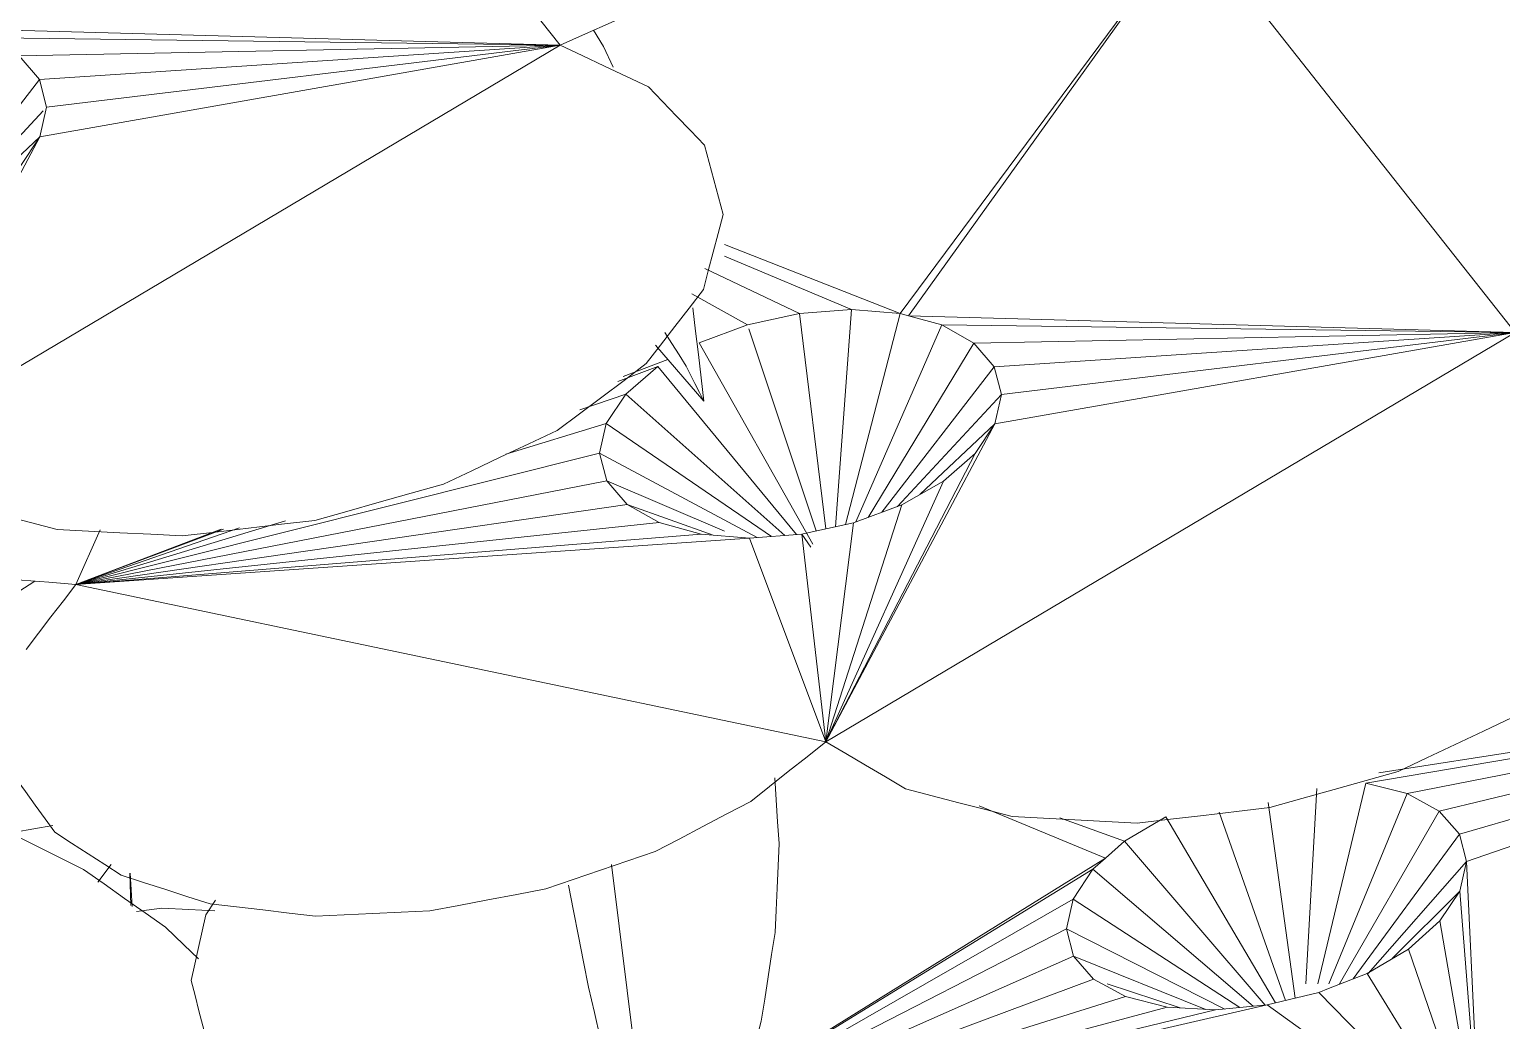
# Model space of a CAD drawing. Header units: metres. Extents: x 10.2 to 20.8, y -0.2 to 6.6.
# Drawn here: x 14.5875 to 14.6482, y 2.6539 to 2.6948 of the extents above; entities that cross this region are included whole.
import ezdxf

# ---------------------------------------------------------------- set-up
doc = ezdxf.new("R2010")
doc.units = ezdxf.units.M
doc.layers.add('Importações nas famílias', color=250, linetype='Continuous', lineweight=5)
doc.layers.add('Vegetação', color=7, linetype='Continuous', lineweight=5)

# ---------------------------------------------------------------- blocks, each defined once
blk = doc.blocks.new('Planta_pergolado_12200 - plantas pergolado_skp_Component_17-V4890-Corte 3')
at = {"layer": 'Importações nas famílias'}
blk.add_line((14.591918, 2.658389), (14.592954, 2.658524), dxfattribs=at)
at = {"layer": 'Importações nas famílias', "flags": 128}
blk.add_lwpolyline([(14.592954, 2.658524), (14.594067, 2.658474), (14.595149, 2.658425)], dxfattribs=at)
blk = doc.blocks.new('Planta_pergolado_12200 - plantas pergolado_skp_Component_16-V4891-Corte 3')
blk.add_blockref('Planta_pergolado_12200 - plantas pergolado_skp_Component_17-V4890-Corte 3', (0, 0))
blk = doc.blocks.new('Planta_pergolado_12200 - plantas pergolado_skp_Component_17-V4974-Corte 3')
at = {"layer": 'Importações nas famílias'}
for p, q in [((14.590869, 2.660332), (14.590318, 2.659595)), ((14.591686, 2.658644), (14.591634, 2.659979)), ((14.591656, 2.659969), (14.591732, 2.658593))]:
    blk.add_line(p, q, dxfattribs=at)
at = {"layer": 'Importações nas famílias', "flags": 128}
blk.add_lwpolyline([(14.586896, 2.661667), (14.587679, 2.661803), (14.588462, 2.661939)], dxfattribs=at)
blk = doc.blocks.new('Planta_pergolado_12200 - plantas pergolado_skp_Component_16-V4975-Corte 3')
blk.add_blockref('Planta_pergolado_12200 - plantas pergolado_skp_Component_17-V4974-Corte 3', (0, 0))
blk = doc.blocks.new('Planta_pergolado_12200 - plantas pergolado_skp_-V4994-Corte 3')
blk.add_blockref('Planta_pergolado_12200 - plantas pergolado_skp_Component_16-V4975-Corte 3', (0, 0))
blk = doc.blocks.new('Planta_pergolado_12200 - plantas pergolado_skp_-V4995-Corte 3')
for name in ['Planta_pergolado_12200 - plantas pergolado_skp_-V4994-Corte 3', 'Planta_pergolado_12200 - plantas pergolado_skp_Component_16-V4891-Corte 3']:
    blk.add_blockref(name, (0, 0))
blk = doc.blocks.new('Planta_pergolado_12200 - plantas pergolado_skp_Component_12-V5013-Corte 3')
at = {"layer": 'Importações nas famílias'}
blk.add_line((14.613628, 2.643257), (14.611512, 2.660331), dxfattribs=at)
at = {"layer": 'Importações nas famílias', "flags": 128}
for points in [[(14.618418, 2.661189), (14.618357, 2.662093), (14.618297, 2.662998), (14.618237, 2.663902)], [(14.618252, 2.657528), (14.618293, 2.658444), (14.618335, 2.659359), (14.618376, 2.660274), (14.618418, 2.661189)], [(14.609731, 2.659475), (14.609939, 2.658424), (14.610147, 2.657373), (14.610355, 2.656321), (14.610563, 2.65527)], [(14.617682, 2.653864), (14.617825, 2.65478), (14.617967, 2.655696), (14.61811, 2.656612), (14.618252, 2.657528)], [(14.610563, 2.65527), (14.610799, 2.654228), (14.611034, 2.653185), (14.61127, 2.652143), (14.611505, 2.6511)], [(14.616713, 2.650238), (14.616956, 2.651144), (14.617198, 2.652051), (14.61744, 2.652958), (14.617682, 2.653864)], [(14.611505, 2.6511), (14.611763, 2.650091), (14.61202, 2.649082), (14.612278, 2.648073), (14.612535, 2.647064)], [(14.615357, 2.646688), (14.615696, 2.647576), (14.616035, 2.648463), (14.616374, 2.64935), (14.616713, 2.650238)], [(14.612535, 2.647064), (14.612808, 2.646112), (14.613082, 2.64516), (14.613355, 2.644208), (14.613628, 2.643257)], [(14.613628, 2.643257), (14.614061, 2.644114), (14.614493, 2.644972), (14.614925, 2.64583), (14.615357, 2.646688)]]:
    blk.add_lwpolyline(points, dxfattribs=at)
blk = doc.blocks.new('Planta_pergolado_12200 - plantas pergolado_skp_Component_12-V5014-Corte 3')
at = {"layer": 'Importações nas famílias'}
for p, q in [((14.578234, 2.665909), (14.587724, 2.672014)), ((14.57733, 2.662414), (14.578033, 2.662697)), ((14.567386, 2.65893), (14.572374, 2.662138))]:
    blk.add_line(p, q, dxfattribs=at)
at = {"layer": 'Importações nas famílias', "flags": 128}
for points in [[(14.570902, 2.668544), (14.570444, 2.667676), (14.569987, 2.666808)], [(14.569987, 2.666808), (14.569615, 2.665855), (14.569242, 2.664902), (14.56887, 2.663948), (14.568498, 2.662995)], [(14.584083, 2.665646), (14.584735, 2.666036), (14.585387, 2.666425), (14.586038, 2.666815), (14.58669, 2.667204)], [(14.581187, 2.664138), (14.581911, 2.664515), (14.582635, 2.664892), (14.583359, 2.665269), (14.584083, 2.665646)], [(14.578033, 2.662697), (14.578821, 2.663057), (14.57961, 2.663417), (14.580398, 2.663778), (14.581187, 2.664138)], [(14.568498, 2.662995), (14.56822, 2.661979), (14.567942, 2.660962), (14.567664, 2.659946), (14.567386, 2.65893)], [(14.571094, 2.660078), (14.571984, 2.660393), (14.572706, 2.660648)], [(14.567386, 2.65893), (14.568313, 2.659217), (14.56924, 2.659504), (14.570167, 2.659791), (14.571094, 2.660078)]]:
    blk.add_lwpolyline(points, dxfattribs=at)
blk = doc.blocks.new('Planta_pergolado_12200 - plantas pergolado_skp_Component_17-V5016-Corte 3')
at = {"layer": 'Importações nas famílias'}
for p, q in [((14.623407, 2.68305), (14.635415, 2.699193)), ((14.635415, 2.699193), (14.623754, 2.682955)), ((14.648779, 2.682273), (14.635415, 2.699193)), ((14.616168, 2.6859), (14.623407, 2.68305)), ((14.616168, 2.685418), (14.621404, 2.683213)), ((14.619257, 2.683054), (14.615354, 2.6849)), ((14.617114, 2.682585), (14.614816, 2.683858)), ((14.619257, 2.683054), (14.621404, 2.683213)), ((14.620741, 2.674255), (14.621404, 2.683213)), ((14.621404, 2.683213), (14.623407, 2.68305)), ((14.61512, 2.681838), (14.617114, 2.682585)), ((14.617114, 2.682585), (14.619257, 2.683054)), ((14.620344, 2.674168), (14.619257, 2.683054)), ((14.621151, 2.674345), (14.623407, 2.68305)), ((14.621583, 2.674453), (14.625131, 2.682578)), ((14.623407, 2.68305), (14.623754, 2.682955)), ((14.623754, 2.682955), (14.625131, 2.682578)), ((14.623754, 2.682955), (14.648779, 2.682273)), ((14.625131, 2.682578), (14.626457, 2.681828)), ((14.625131, 2.682578), (14.648779, 2.682273)), ((14.61995, 2.674082), (14.617172, 2.682411)), ((14.648779, 2.682273), (14.620345, 2.665391)), ((14.626457, 2.681828), (14.648779, 2.682273)), ((14.627296, 2.680851), (14.648779, 2.682273)), ((14.627321, 2.678495), (14.648779, 2.682273)), ((14.627591, 2.679715), (14.648779, 2.682273)), ((14.619814, 2.67354), (14.61512, 2.681838)), ((14.622089, 2.674643), (14.626457, 2.681828)), ((14.626457, 2.681828), (14.627296, 2.680851)), ((14.611773, 2.680251), (14.613411, 2.680864)), ((14.611982, 2.680451), (14.613836, 2.681156)), ((14.612104, 2.679729), (14.613411, 2.680864)), ((14.613411, 2.680864), (14.619132, 2.673935)), ((14.622663, 2.674858), (14.627296, 2.680851)), ((14.627296, 2.680851), (14.627591, 2.679715)), ((14.610203, 2.679071), (14.612104, 2.679729)), ((14.611287, 2.67851), (14.612104, 2.679729)), ((14.618649, 2.673899), (14.612104, 2.679729)), ((14.623304, 2.675098), (14.627591, 2.679715)), ((14.627591, 2.679715), (14.627321, 2.678495)), ((14.607141, 2.677253), (14.611287, 2.67851)), ((14.611017, 2.67729), (14.611287, 2.67851)), ((14.611287, 2.67851), (14.618112, 2.673859)), ((14.620345, 2.665391), (14.627321, 2.678495)), ((14.624222, 2.675585), (14.627321, 2.678495)), ((14.626504, 2.677276), (14.627321, 2.678495)), ((14.589408, 2.671878), (14.611017, 2.67729)), ((14.611311, 2.676154), (14.611017, 2.67729)), ((14.611017, 2.67729), (14.617515, 2.673815)), ((14.626504, 2.677276), (14.620345, 2.665391)), ((14.625196, 2.676141), (14.626504, 2.677276)), ((14.589408, 2.671878), (14.611311, 2.676154)), ((14.616168, 2.674069), (14.611311, 2.676154)), ((14.611647, 2.675762), (14.611311, 2.676154)), ((14.625196, 2.676141), (14.620345, 2.665391)), ((14.623488, 2.675167), (14.625196, 2.676141)), ((14.61215, 2.675177), (14.611647, 2.675762)), ((14.589408, 2.671878), (14.61215, 2.675177)), ((14.613477, 2.674427), (14.61215, 2.675177)), ((14.61215, 2.675177), (14.615695, 2.673914)), ((14.620345, 2.665391), (14.623488, 2.675167)), ((14.621493, 2.67442), (14.623488, 2.675167)), ((14.589408, 2.671878), (14.59806, 2.6745)), ((14.589408, 2.671878), (14.613477, 2.674427)), ((14.589408, 2.671878), (14.596169, 2.674217)), ((14.589408, 2.671878), (14.595509, 2.674162)), ((14.589408, 2.671878), (14.595413, 2.674158)), ((14.589408, 2.671878), (14.590412, 2.674131)), ((14.6152, 2.673955), (14.613477, 2.674427)), ((14.619781, 2.674045), (14.621493, 2.67442)), ((14.620345, 2.665391), (14.621493, 2.67442)), ((14.589408, 2.671878), (14.6152, 2.673955)), ((14.617204, 2.673792), (14.589408, 2.671878)), ((14.617204, 2.673792), (14.6152, 2.673955)), ((14.61935, 2.673951), (14.617204, 2.673792)), ((14.617204, 2.673792), (14.620345, 2.665391)), ((14.619781, 2.674045), (14.61935, 2.673951)), ((14.61935, 2.673951), (14.619724, 2.673413)), ((14.61935, 2.673951), (14.620345, 2.665391)), ((14.589408, 2.671878), (14.620345, 2.665391))]:
    blk.add_line(p, q, dxfattribs=at)
at = {"layer": 'Importações nas famílias', "flags": 128}
for points in [[(14.589408, 2.671878), (14.588297, 2.671968), (14.587186, 2.672058), (14.586076, 2.672148), (14.584965, 2.672238)], [(14.587367, 2.669197), (14.587877, 2.669867), (14.588387, 2.670537), (14.588897, 2.671207), (14.589408, 2.671878)], [(14.648652, 2.666387), (14.647479, 2.665833), (14.646306, 2.665278), (14.645132, 2.664724), (14.643959, 2.664169)], [(14.620345, 2.665391), (14.619571, 2.664776), (14.618797, 2.664161), (14.618023, 2.663546), (14.61725, 2.662932)], [(14.623627, 2.663454), (14.622806, 2.663938), (14.621986, 2.664422), (14.621165, 2.664907), (14.620345, 2.665391)], [(14.588549, 2.661657), (14.588142, 2.662219), (14.587735, 2.662782), (14.587329, 2.663344), (14.586922, 2.663907)], [(14.643959, 2.664169), (14.642633, 2.663796), (14.641307, 2.663423), (14.63998, 2.66305), (14.638654, 2.662676)], [(14.628034, 2.662303), (14.626932, 2.662591), (14.625831, 2.662878), (14.624729, 2.663166), (14.623627, 2.663454)], [(14.61725, 2.662932), (14.616265, 2.662414), (14.61528, 2.661896), (14.614296, 2.661379), (14.613311, 2.660861)], [(14.638654, 2.662676), (14.637288, 2.662516), (14.635922, 2.662356), (14.634556, 2.662196), (14.63319, 2.662036)], [(14.63319, 2.662036), (14.631901, 2.662103), (14.630612, 2.662169), (14.629323, 2.662236), (14.628034, 2.662303)], [(14.591288, 2.659883), (14.590603, 2.660326), (14.589918, 2.66077), (14.589234, 2.661213), (14.588549, 2.661657)], [(14.613311, 2.660861), (14.612183, 2.660476), (14.611054, 2.66009), (14.609926, 2.659705), (14.608798, 2.65932)], [(14.594954, 2.658705), (14.594037, 2.658999), (14.593121, 2.659294), (14.592205, 2.659588), (14.591288, 2.659883)], [(14.608798, 2.65932), (14.607603, 2.659093), (14.606408, 2.658867), (14.605212, 2.65864), (14.604017, 2.658414)], [(14.599295, 2.658204), (14.59821, 2.658329), (14.597124, 2.658455), (14.596039, 2.65858), (14.594954, 2.658705)], [(14.604017, 2.658414), (14.602837, 2.658361), (14.601656, 2.658309), (14.600476, 2.658256), (14.599295, 2.658204)]]:
    blk.add_lwpolyline(points, dxfattribs=at)
blk = doc.blocks.new('Planta_pergolado_12200 - plantas pergolado_skp_Component_16-V5017-Corte 3')
for name in ['Planta_pergolado_12200 - plantas pergolado_skp_Component_17-V5016-Corte 3', 'Planta_pergolado_12200 - plantas pergolado_skp_Component_12-V5014-Corte 3', 'Planta_pergolado_12200 - plantas pergolado_skp_Component_12-V5013-Corte 3']:
    blk.add_blockref(name, (0, 0))
blk = doc.blocks.new('Planta_pergolado_12200 - plantas pergolado_skp_Component_12-V5018-Corte 3')
at = {"layer": 'Importações nas famílias'}
blk.add_line((14.635196, 2.713755), (14.640539, 2.701218), dxfattribs=at)
at = {"layer": 'Importações nas famílias', "flags": 128}
for points in [[(14.644318, 2.719481), (14.643832, 2.72), (14.643347, 2.720519)], [(14.645664, 2.717154), (14.645327, 2.717736), (14.644991, 2.718318), (14.644654, 2.718899), (14.644318, 2.719481)], [(14.646385, 2.714631), (14.646205, 2.715262), (14.646024, 2.715893), (14.645844, 2.716523), (14.645664, 2.717154)], [(14.646463, 2.71197), (14.646444, 2.712635), (14.646424, 2.7133), (14.646404, 2.713966), (14.646385, 2.714631)], [(14.6361, 2.713601), (14.636382, 2.712859), (14.636663, 2.712117), (14.636944, 2.711374)], [(14.645897, 2.709234), (14.646039, 2.709918), (14.64618, 2.710602), (14.646322, 2.711286), (14.646463, 2.71197)], [(14.636944, 2.711374), (14.637237, 2.710574), (14.63753, 2.709773), (14.637822, 2.708973), (14.638115, 2.708173)], [(14.6447, 2.706488), (14.644999, 2.707174), (14.645299, 2.707861), (14.645598, 2.708547), (14.645897, 2.709234)], [(14.638115, 2.708173), (14.638416, 2.707323), (14.638717, 2.706474), (14.639017, 2.705624), (14.639318, 2.704775)], [(14.6429, 2.703795), (14.64335, 2.704468), (14.6438, 2.705141), (14.64425, 2.705814), (14.6447, 2.706488)], [(14.639318, 2.704775), (14.639623, 2.703886), (14.639929, 2.702997), (14.640234, 2.702108), (14.640539, 2.701218)], [(14.640539, 2.701218), (14.64113, 2.701862), (14.64172, 2.702506)]]:
    blk.add_lwpolyline(points, dxfattribs=at)
blk = doc.blocks.new('Planta_pergolado_12200 - plantas pergolado_skp_Component_12-V5019-Corte 3')
at = {"layer": 'Importações nas famílias'}
blk.add_line((14.687254, 2.712696), (14.680535, 2.713056), dxfattribs=at)
at = {"layer": 'Importações nas famílias', "flags": 128}
for points in [[(14.680554, 2.720097), (14.680136, 2.720172), (14.679717, 2.720246), (14.679299, 2.720321), (14.67888, 2.720395)], [(14.682139, 2.719391), (14.681743, 2.719567), (14.681347, 2.719744), (14.680951, 2.719921), (14.680554, 2.720097)], [(14.683618, 2.718283), (14.683248, 2.71856), (14.682879, 2.718837), (14.682509, 2.719114), (14.682139, 2.719391)], [(14.684973, 2.716786), (14.684634, 2.71716), (14.684295, 2.717534), (14.683956, 2.717908), (14.683618, 2.718283)], [(14.686189, 2.714917), (14.685885, 2.715384), (14.685581, 2.715851), (14.685277, 2.716318), (14.684973, 2.716786)], [(14.687254, 2.712696), (14.686988, 2.713251), (14.686722, 2.713806), (14.686456, 2.714362), (14.686189, 2.714917)], [(14.688868, 2.712198), (14.688465, 2.712323), (14.688061, 2.712447), (14.687658, 2.712572), (14.687254, 2.712696)], [(14.681074, 2.71188), (14.681859, 2.711787), (14.682644, 2.711693)], [(14.689865, 2.711794), (14.689616, 2.711895), (14.689367, 2.711996), (14.689117, 2.712097), (14.688868, 2.712198)], [(14.690222, 2.711494), (14.690133, 2.711569), (14.690044, 2.711644), (14.689955, 2.711719), (14.689865, 2.711794)], [(14.682644, 2.711693), (14.683311, 2.711626), (14.683978, 2.711559), (14.684645, 2.711492), (14.685312, 2.711425)], [(14.685312, 2.711425), (14.685846, 2.711386), (14.686379, 2.711347), (14.686913, 2.711308), (14.687447, 2.711268)], [(14.687447, 2.711268), (14.687835, 2.711258), (14.688223, 2.711248), (14.688611, 2.711238), (14.688999, 2.711228)], [(14.688999, 2.711228), (14.689232, 2.711246), (14.689465, 2.711265), (14.689698, 2.711284), (14.689931, 2.711303)], [(14.689931, 2.711303), (14.690004, 2.711351), (14.690077, 2.711398), (14.69015, 2.711446), (14.690222, 2.711494)]]:
    blk.add_lwpolyline(points, dxfattribs=at)
blk = doc.blocks.new('Planta_pergolado_12200 - plantas pergolado_skp_Component_17-V5020-Corte 3')
at = {"layer": 'Importações nas famílias'}
for p, q in [((14.680181, 2.696444), (14.660266, 2.692957)), ((14.676327, 2.686795), (14.681392, 2.693604)), ((14.681425, 2.693525), (14.676634, 2.686854)), ((14.656727, 2.686981), (14.662512, 2.684704)), ((14.660199, 2.684591), (14.656154, 2.686505)), ((14.65652, 2.686809), (14.661527, 2.684699)), ((14.658562, 2.684459), (14.655639, 2.686077)), ((14.657105, 2.68416), (14.655093, 2.6855)), ((14.656277, 2.683973), (14.655093, 2.684859))]:
    blk.add_line(p, q, dxfattribs=at)
at = {"layer": 'Importações nas famílias', "flags": 128}
for points in [[(14.659879, 2.70267), (14.661057, 2.702963), (14.662235, 2.703255), (14.663413, 2.703548), (14.664591, 2.70384)], [(14.664591, 2.70384), (14.665787, 2.703964), (14.666983, 2.704087), (14.66818, 2.70421), (14.669376, 2.704333)], [(14.669376, 2.704333), (14.670509, 2.704279), (14.671641, 2.704224), (14.672774, 2.70417), (14.673907, 2.704115)], [(14.673907, 2.704115), (14.674899, 2.703886), (14.675891, 2.703658), (14.676884, 2.703429)], [(14.65556, 2.700903), (14.65664, 2.701345), (14.65772, 2.701786), (14.658799, 2.702228), (14.659879, 2.70267)], [(14.653985, 2.699928), (14.654653, 2.700341), (14.65556, 2.700903)]]:
    blk.add_lwpolyline(points, dxfattribs=at)
blk = doc.blocks.new('Planta_pergolado_12200 - plantas pergolado_skp_Component_16-V5021-Corte 3')
for name in ['Planta_pergolado_12200 - plantas pergolado_skp_Component_12-V5018-Corte 3', 'Planta_pergolado_12200 - plantas pergolado_skp_Component_12-V5019-Corte 3', 'Planta_pergolado_12200 - plantas pergolado_skp_Component_17-V5020-Corte 3']:
    blk.add_blockref(name, (0, 0))
blk = doc.blocks.new('Planta_pergolado_12200 - plantas pergolado_skp_Component_12-V5008-Corte 3')
at = {"layer": 'Importações nas famílias'}
for p, q in [((14.744565, 2.74461), (14.74416, 2.745277)), ((14.744965, 2.743753), (14.744565, 2.74461)), ((14.748713, 2.729986), (14.74672, 2.732294))]:
    blk.add_line(p, q, dxfattribs=at)
at = {"layer": 'Importações nas famílias', "flags": 128}
for points in [[(14.748713, 2.729986), (14.748597, 2.730947), (14.748482, 2.731908), (14.748367, 2.732868), (14.748252, 2.733829)], [(14.747102, 2.732817), (14.747393, 2.732354), (14.747685, 2.731891), (14.747976, 2.731428)], [(14.747976, 2.731428), (14.74816, 2.731068), (14.748344, 2.730707), (14.748528, 2.730347), (14.748713, 2.729986)]]:
    blk.add_lwpolyline(points, dxfattribs=at)
blk = doc.blocks.new('Planta_pergolado_12200 - plantas pergolado_skp_Component_17-V5054-Corte 3')
at = {"layer": 'Importações nas famílias'}
for p, q in [((14.609389, 2.694114), (14.596026, 2.711035)), ((14.584364, 2.694797), (14.609389, 2.694114)), ((14.609389, 2.694114), (14.580956, 2.677232)), ((14.585742, 2.69442), (14.609389, 2.694114)), ((14.587068, 2.69367), (14.609389, 2.694114)), ((14.587907, 2.692693), (14.609389, 2.694114)), ((14.587931, 2.690337), (14.609389, 2.694114)), ((14.588202, 2.691556), (14.609389, 2.694114)), ((14.587068, 2.69367), (14.587907, 2.692693)), ((14.583274, 2.686699), (14.587907, 2.692693)), ((14.587907, 2.692693), (14.588202, 2.691556)), ((14.583915, 2.686939), (14.588066, 2.69141)), ((14.588202, 2.691556), (14.587931, 2.690337)), ((14.580956, 2.677232), (14.587931, 2.690337)), ((14.584833, 2.687427), (14.587931, 2.690337)), ((14.587115, 2.689118), (14.587931, 2.690337))]:
    blk.add_line(p, q, dxfattribs=at)
at = {"layer": 'Importações nas famílias', "flags": 128}
for points in [[(14.613593, 2.695988), (14.612542, 2.69552), (14.611491, 2.695051), (14.61044, 2.694583), (14.609389, 2.694114)], [(14.609389, 2.694114), (14.6103, 2.693684), (14.611211, 2.693253), (14.612122, 2.692823), (14.613033, 2.692392)], [(14.613033, 2.692392), (14.61361, 2.691793), (14.614188, 2.691193), (14.614765, 2.690594), (14.615342, 2.689995)], [(14.615342, 2.689995), (14.615536, 2.689278), (14.61573, 2.688561), (14.615924, 2.687844), (14.616118, 2.687128)], [(14.616118, 2.687128), (14.615912, 2.686354), (14.615706, 2.685581), (14.6155, 2.684808), (14.615294, 2.684035)], [(14.615294, 2.684035), (14.614706, 2.683272), (14.614118, 2.682508), (14.61353, 2.681745), (14.612942, 2.680982)], [(14.612942, 2.680982), (14.612023, 2.680294), (14.611103, 2.679605), (14.610183, 2.678917), (14.609263, 2.678229)], [(14.609263, 2.678229), (14.60809, 2.677674), (14.606916, 2.67712), (14.605743, 2.676565), (14.60457, 2.676011)], [(14.60457, 2.676011), (14.603244, 2.675638), (14.601917, 2.675264), (14.600591, 2.674891), (14.599265, 2.674518)], [(14.588645, 2.674144), (14.587543, 2.674432), (14.586441, 2.67472), (14.585339, 2.675008), (14.584238, 2.675295)], [(14.593801, 2.673878), (14.592512, 2.673944), (14.591223, 2.674011), (14.589934, 2.674078), (14.588645, 2.674144)], [(14.599265, 2.674518), (14.597899, 2.674358), (14.596533, 2.674198), (14.595167, 2.674038), (14.593801, 2.673878)]]:
    blk.add_lwpolyline(points, dxfattribs=at)
blk = doc.blocks.new('Planta_pergolado_12200 - plantas pergolado_skp_Component_16-V5055-Corte 3')
for name, p in [('Planta_pergolado_12200 - plantas pergolado_skp_Component_17-V5054-Corte 3', (0, 0)), ('Planta_pergolado_12200 - plantas pergolado_skp_Component_12-V5008-Corte 3', (-0.133394, -0.050548))]:
    blk.add_blockref(name, p)
blk = doc.blocks.new('Planta_pergolado_12200 - plantas pergolado_skp_Component_12-V5062-Corte 3')
at = {"layer": 'Importações nas famílias'}
for p, q in [((14.568069, 2.661932), (14.567172, 2.661595)), ((14.56089, 2.657151), (14.596622, 2.648838)), ((14.572671, 2.655802), (14.573641, 2.655642)), ((14.596466, 2.649898), (14.597068, 2.649642))]:
    blk.add_line(p, q, dxfattribs=at)
at = {"layer": 'Importações nas famílias', "flags": 128}
for points in [[(14.5823, 2.663154), (14.581328, 2.663299), (14.580357, 2.663443)], [(14.586103, 2.661943), (14.585152, 2.662246), (14.584201, 2.662549), (14.58325, 2.662852), (14.5823, 2.663154)], [(14.589734, 2.660125), (14.588826, 2.660579), (14.587918, 2.661034), (14.58701, 2.661488), (14.586103, 2.661943)], [(14.567172, 2.661595), (14.566343, 2.661108), (14.565514, 2.660622), (14.564685, 2.660135), (14.563856, 2.659649)], [(14.593109, 2.657743), (14.592265, 2.658339), (14.591421, 2.658934), (14.590578, 2.659529), (14.589734, 2.660125)], [(14.563856, 2.659649), (14.563115, 2.659024), (14.562373, 2.6584), (14.561632, 2.657775), (14.56089, 2.657151)], [(14.594474, 2.656445), (14.593868, 2.657021), (14.593109, 2.657743)], [(14.56089, 2.657151), (14.561867, 2.657063), (14.562843, 2.656976), (14.563819, 2.656888), (14.564795, 2.656801)], [(14.564795, 2.656801), (14.565781, 2.656688), (14.566766, 2.656575), (14.567751, 2.656462), (14.568737, 2.656349)], [(14.568737, 2.656349), (14.56972, 2.656212), (14.570704, 2.656075), (14.571687, 2.655939), (14.572671, 2.655802)], [(14.574612, 2.655483), (14.575583, 2.655323), (14.576554, 2.655164)], [(14.576554, 2.655164), (14.577501, 2.654983), (14.578448, 2.654803), (14.579396, 2.654623), (14.580343, 2.654443)], [(14.580343, 2.654443), (14.581256, 2.654244), (14.582169, 2.654045), (14.583083, 2.653846), (14.583996, 2.653647)], [(14.583996, 2.653647), (14.584865, 2.653431), (14.585734, 2.653215), (14.586603, 2.653), (14.587472, 2.652784)], [(14.587472, 2.652784), (14.588287, 2.652555), (14.589102, 2.652325), (14.589918, 2.652095), (14.590733, 2.651865)], [(14.590733, 2.651865), (14.591485, 2.651624), (14.592237, 2.651382), (14.59299, 2.651141), (14.593742, 2.6509)], [(14.593742, 2.6509), (14.594423, 2.650649), (14.595104, 2.650399), (14.595785, 2.650149), (14.596466, 2.649898)]]:
    blk.add_lwpolyline(points, dxfattribs=at)
blk = doc.blocks.new('Planta_pergolado_12200 - plantas pergolado_skp_Component_17-V5065-Corte 3')
at = {"layer": 'Importações nas famílias'}
for p, q in [((14.642617, 2.663684), (14.668749, 2.668087)), ((14.643156, 2.664109), (14.668749, 2.668087)), ((14.64433, 2.663251), (14.668749, 2.668087)), ((14.645647, 2.662533), (14.668749, 2.668087)), ((14.646478, 2.661579), (14.668749, 2.668087)), ((14.646767, 2.660454), (14.668749, 2.668087)), ((14.640149, 2.655415), (14.640605, 2.663459)), ((14.640636, 2.655415), (14.642617, 2.663684)), ((14.641097, 2.655415), (14.64433, 2.663251)), ((14.642617, 2.663684), (14.64433, 2.663251)), ((14.64433, 2.663251), (14.645647, 2.662533)), ((14.631884, 2.660596), (14.626675, 2.662753)), ((14.639711, 2.654817), (14.638588, 2.662884)), ((14.641536, 2.655415), (14.645647, 2.662533)), ((14.645647, 2.662533), (14.646478, 2.661579)), ((14.632666, 2.66129), (14.630001, 2.66226)), ((14.632666, 2.66129), (14.634369, 2.662297)), ((14.638897, 2.654622), (14.634369, 2.662297)), ((14.639305, 2.65472), (14.636567, 2.662484)), ((14.642096, 2.655611), (14.646478, 2.661579)), ((14.646478, 2.661579), (14.646767, 2.660454)), ((14.631884, 2.660596), (14.632666, 2.66129)), ((14.638472, 2.654531), (14.632666, 2.66129)), ((14.616953, 2.651294), (14.631362, 2.660132)), ((14.616966, 2.651335), (14.631884, 2.660596)), ((14.630545, 2.658901), (14.631362, 2.660132)), ((14.631362, 2.660132), (14.631884, 2.660596)), ((14.631362, 2.660132), (14.637975, 2.654483)), ((14.64271, 2.655838), (14.646767, 2.660454)), ((14.646494, 2.659235), (14.646767, 2.660454)), ((14.647357, 2.64822), (14.646767, 2.660454)), ((14.616881, 2.651074), (14.630545, 2.658901)), ((14.630272, 2.657681), (14.630545, 2.658901)), ((14.637421, 2.65443), (14.630545, 2.658901)), ((14.643701, 2.656448), (14.646494, 2.659235)), ((14.645678, 2.658004), (14.646494, 2.659235)), ((14.646494, 2.659235), (14.647357, 2.64822)), ((14.594774, 2.658254), (14.595178, 2.658863)), ((14.61678, 2.650761), (14.630272, 2.657681)), ((14.630561, 2.656556), (14.630272, 2.657681)), ((14.630272, 2.657681), (14.636806, 2.654371)), ((14.644373, 2.656845), (14.645678, 2.658004)), ((14.645678, 2.658004), (14.647357, 2.64822)), ((14.616666, 2.65041), (14.630561, 2.656556)), ((14.631392, 2.655602), (14.630561, 2.656556)), ((14.630561, 2.656556), (14.63602, 2.654357)), ((14.64267, 2.655838), (14.644373, 2.656845)), ((14.647357, 2.64822), (14.644373, 2.656845)), ((14.616559, 2.650081), (14.631392, 2.655602)), ((14.63192, 2.655315), (14.631392, 2.655602)), ((14.632709, 2.654884), (14.63192, 2.655315)), ((14.634966, 2.654419), (14.631956, 2.655415)), ((14.641083, 2.65521), (14.64267, 2.655838)), ((14.647357, 2.64822), (14.64267, 2.655838)), ((14.616472, 2.649812), (14.632709, 2.654884)), ((14.634422, 2.654452), (14.632709, 2.654884)), ((14.640684, 2.655051), (14.63855, 2.654538)), ((14.641083, 2.65521), (14.640684, 2.655051)), ((14.640684, 2.655051), (14.647357, 2.64822)), ((14.63855, 2.654538), (14.616357, 2.649456)), ((14.616373, 2.649506), (14.636414, 2.654334)), ((14.61641, 2.649621), (14.634422, 2.654452)), ((14.636414, 2.654334), (14.634422, 2.654452)), ((14.63855, 2.654538), (14.636414, 2.654334)), ((14.63855, 2.654538), (14.647357, 2.64822))]:
    blk.add_line(p, q, dxfattribs=at)
at = {"layer": 'Importações nas famílias', "flags": 128}
for points in [[(14.594168, 2.655549), (14.59432, 2.656225), (14.594471, 2.656901), (14.594623, 2.657577), (14.594774, 2.658254)], [(14.594809, 2.653054), (14.594649, 2.653678), (14.594489, 2.654302), (14.594329, 2.654925), (14.594168, 2.655549)]]:
    blk.add_lwpolyline(points, dxfattribs=at)
blk = doc.blocks.new('Planta_pergolado_12200 - plantas pergolado_skp_Component_16-V5066-Corte 3')
for name in ['Planta_pergolado_12200 - plantas pergolado_skp_Component_17-V5065-Corte 3', 'Planta_pergolado_12200 - plantas pergolado_skp_Component_12-V5062-Corte 3']:
    blk.add_blockref(name, (0, 0))
blk = doc.blocks.new('Planta_pergolado_12200 - plantas pergolado_skp_-V5112-Corte 3')
for name in ['Planta_pergolado_12200 - plantas pergolado_skp_Component_16-V5055-Corte 3', 'Planta_pergolado_12200 - plantas pergolado_skp_Component_16-V5017-Corte 3', 'Planta_pergolado_12200 - plantas pergolado_skp_Component_16-V5021-Corte 3', 'Planta_pergolado_12200 - plantas pergolado_skp_Component_16-V5066-Corte 3']:
    blk.add_blockref(name, (0, 0))
blk = doc.blocks.new('Planta_pergolado_12200 - plantas pergolado_skp_-V5113-Corte 3')
for name in ['Planta_pergolado_12200 - plantas pergolado_skp_-V5112-Corte 3', 'Planta_pergolado_12200 - plantas pergolado_skp_-V4995-Corte 3']:
    blk.add_blockref(name, (0, 0))
blk = doc.blocks.new('Planta_pergolado_12200 - Planta_pergolado_12200-V5114-Corte 3')
blk.add_blockref('Planta_pergolado_12200 - plantas pergolado_skp_-V5113-Corte 3', (0, 0))

msp = doc.modelspace()

# ---------------------------------------------------------------- block references
at = {"layer": 'Vegetação', "color": 250}
msp.add_blockref('Planta_pergolado_12200 - Planta_pergolado_12200-V5114-Corte 3', (0, 0), dxfattribs=at)

doc.saveas('drawing.dxf')
